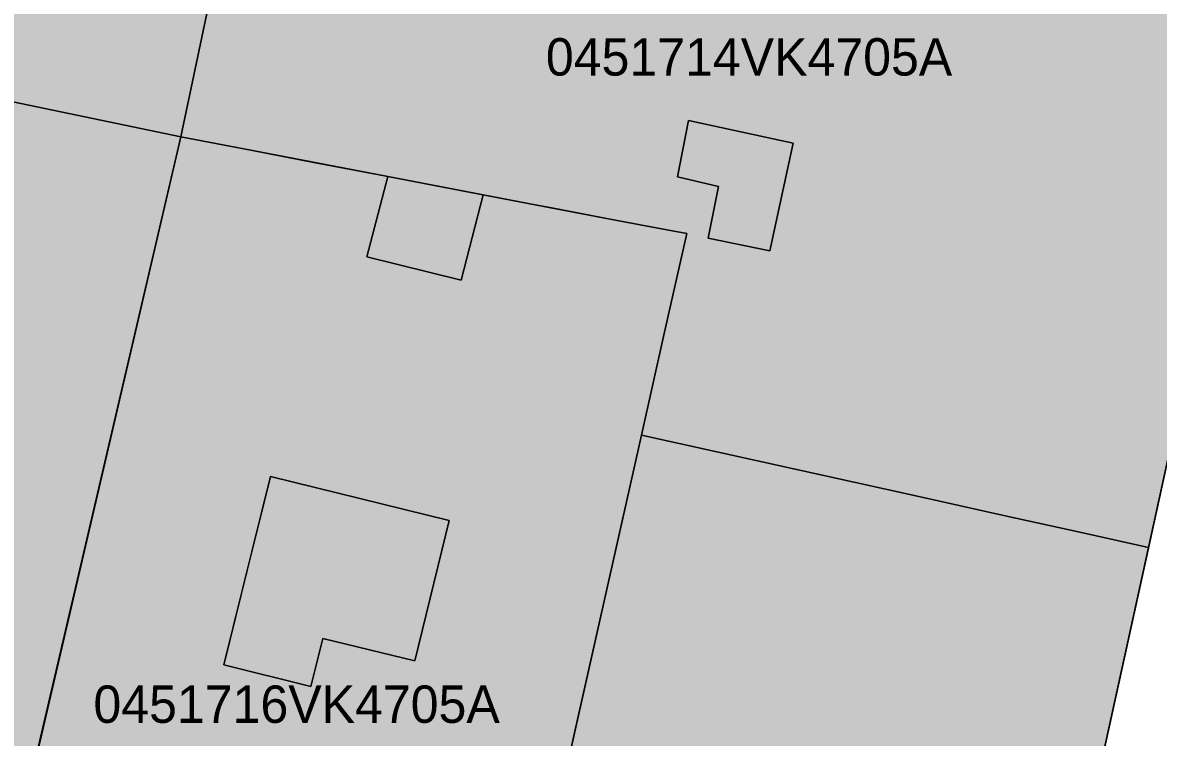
# Model space of a CAD drawing. Header units: metres. Extents: x -6 to 1255, y -2 to 532.
# Drawn here: x 689.26 to 719.6, y 387.79 to 406.9 of the extents above; entities that cross this region are included whole.
import ezdxf

# ---------------------------------------------------------------- set-up
doc = ezdxf.new("R2010")
doc.units = ezdxf.units.M
doc.header["$MEASUREMENT"] = 0
for name, color, linetype, lineweight, true_color in [('TPX_BUILDINGS', 7, 'CONTINUOUS', 0, 0x000000), ('TPX_BUILDINGS_HATCH', 7, 'CONTINUOUS', 0, 0xf0f0f0), ('TPX_BUILDINGS_SHADOWS_HATCH', 7, 'CONTINUOUS', 0, 0x000000), ('TPX_BUILDINGS_SHADOWS_OUTLINES', 7, 'CONTINUOUS', 0, 0x000000), ('TPX_CADASTRES', 7, 'CONTINUOUS', 0, 0x646464), ('TPX_CADASTRES_TEXT', 7, 'CONTINUOUS', 0, 0x000000)]:
    doc.layers.add(name, color=color, linetype=linetype, lineweight=lineweight, true_color=true_color)

msp = doc.modelspace()

# ---------------------------------------------------------------- hatches: boundary and pattern name
at = {"layer": 'TPX_BUILDINGS_HATCH'}
h = msp.add_hatch(color=256, dxfattribs=at)
h.paths.add_polyline_path([(667.279, 415.089), (664.132, 400.078), (667.282, 399.438), (668.662, 399.158), (670.762, 398.728), (671.572, 402.528), (672.002, 404.518), (672.822, 408.318), (679.842, 406.688), (693.482, 403.848), (696.342, 417.428), (690.452, 418.738), (673.522, 422.518), (671.842, 422.888), (669.042, 423.508), (667.782, 417.488), (667.694, 417.068), (667.279, 415.089)])
h.paths.add_polyline_path([(681.411, 411.723), (681.422, 411.908), (681.732, 413.418), (681.786, 413.5), (683.042, 413.228), (683.152, 413.808), (688.662, 412.648), (688.902, 413.668), (690.892, 413.248), (690.192, 409.874), (681.411, 411.723)], flags=16)
h = msp.add_hatch(color=256, dxfattribs=at)
h.paths.add_polyline_path([(696.342, 417.428), (693.482, 403.848), (695.402, 403.478), (697.082, 403.156), (698.742, 402.838), (699.012, 402.786), (701.232, 402.358), (701.562, 402.295), (702.952, 402.028), (703.341, 401.954), (705.002, 401.638), (706.472, 401.358), (707.002, 401.258), (706.382, 398.508), (705.792, 395.868), (709.902, 394.957), (713.122, 394.247), (715.512, 393.717), (717.502, 393.277), (719.342, 392.867), (721.682, 403.557), (722.192, 405.887), (723.402, 411.397), (721.552, 411.807), (720.412, 412.067), (719.582, 412.257), (713.122, 413.698), (705.612, 415.368), (696.342, 417.428)])
h.paths.add_polyline_path([(697.652, 407.978), (697.842, 408.938), (698.222, 410.868), (698.412, 411.848), (698.912, 411.748), (700.922, 411.338), (700.162, 407.508), (698.142, 407.888), (697.652, 407.978)], flags=16)
h.paths.add_polyline_path([(704.452, 409.548), (705.012, 412.348), (709.202, 411.388), (708.622, 408.628), (704.452, 409.548)], flags=16)
h.paths.add_polyline_path([(706.752, 402.778), (707.052, 404.288), (709.842, 403.678), (709.222, 400.797), (707.572, 401.138), (707.852, 402.518), (706.752, 402.778)], flags=16)
h = msp.add_hatch(color=256, dxfattribs=at)
h.paths.add_polyline_path([(674.512, 382.388), (673.952, 379.808), (687.122, 376.568), (688.242, 381.348), (688.318, 381.689), (688.352, 381.838), (688.921, 384.278), (689.391, 386.298), (693.482, 403.848), (679.842, 406.688), (675.112, 385.118), (674.512, 382.388)])
h.paths.add_polyline_path([(681.982, 395.078), (683.682, 402.458), (687.652, 401.558), (686.072, 394.688), (685.952, 394.178), (681.982, 395.078)], flags=16)
h = msp.add_hatch(color=256, dxfattribs=at)
h.paths.add_polyline_path([(688.242, 381.348), (687.122, 376.568), (687.951, 376.364), (687.802, 375.738), (690.262, 375.138), (690.412, 375.759), (691.302, 375.54), (691.142, 374.918), (693.632, 374.308), (693.782, 374.931), (694.572, 374.737), (694.422, 374.108), (696.712, 373.547), (696.861, 374.174), (697.542, 374.006), (697.382, 373.387), (699.862, 372.777), (700.012, 373.399), (700.712, 373.227), (701.792, 378.027), (701.865, 378.356), (702.033, 379.107), (702.672, 381.967), (702.899, 382.978), (703.372, 385.077), (704.022, 387.987), (705.792, 395.868), (706.382, 398.508), (707.002, 401.258), (706.472, 401.358), (705.002, 401.638), (703.341, 401.954), (702.952, 402.028), (701.562, 402.295), (700.972, 400.018), (698.452, 400.638), (699.012, 402.786), (698.742, 402.838), (697.082, 403.156), (695.402, 403.478), (693.482, 403.848), (689.391, 386.298), (688.921, 384.278), (688.352, 381.838), (688.318, 381.689), (688.242, 381.348)])
h.paths.add_polyline_path([(694.632, 389.728), (695.882, 394.768), (700.652, 393.588), (699.732, 389.838), (697.282, 390.438), (696.962, 389.148), (694.632, 389.728)], flags=16)
h = msp.add_hatch(color=256, dxfattribs=at)
h.paths.add_polyline_path([(701.792, 378.027), (700.712, 373.227), (713.122, 370.177), (714.302, 369.887), (719.342, 392.867), (717.502, 393.277), (715.512, 393.717), (713.122, 394.247), (709.902, 394.957), (705.792, 395.868), (704.022, 387.987), (703.372, 385.077), (702.899, 382.978), (702.672, 381.967), (702.033, 379.107), (701.865, 378.356), (701.792, 378.027)])
h.paths.add_polyline_path([(706.45, 381.165), (707.11, 384.295), (710.58, 383.495), (709.92, 380.425), (706.45, 381.165)], flags=16)
at = {"layer": 'TPX_BUILDINGS_SHADOWS_HATCH'}
for points in [[(707.052, 404.288), (706.752, 402.778), (707.852, 402.518), (707.572, 401.138), (709.222, 400.797), (709.842, 403.678), (707.052, 404.288)], [(699.012, 402.786), (698.452, 400.638), (700.972, 400.018), (701.562, 402.295), (699.012, 402.786)], [(695.259, 392.258), (694.632, 389.728), (696.962, 389.148), (697.282, 390.438), (699.732, 389.838), (700.652, 393.588), (695.882, 394.768), (695.259, 392.258)]]:
    msp.add_hatch(color=256, dxfattribs=at).paths.add_polyline_path(points)

# ---------------------------------------------------------------- linework, layer by layer
at = {"layer": 'TPX_BUILDINGS', "elevation": 0.042}
for points in [[(667.279, 415.089), (664.132, 400.078), (667.282, 399.438), (668.662, 399.158), (670.762, 398.728), (671.572, 402.528), (672.002, 404.518), (672.822, 408.318), (679.842, 406.688), (693.482, 403.848), (696.342, 417.428), (690.452, 418.738), (673.522, 422.518), (671.842, 422.888), (669.042, 423.508), (667.782, 417.488), (667.694, 417.068)], [(674.512, 382.388), (673.952, 379.808), (687.122, 376.568), (688.242, 381.348), (688.318, 381.689), (688.352, 381.838), (688.921, 384.278), (689.391, 386.298), (693.482, 403.848), (679.842, 406.688), (675.112, 385.118)], [(706.752, 402.778), (707.052, 404.288), (709.842, 403.678), (709.222, 400.797), (707.572, 401.138), (707.852, 402.518)], [(701.792, 378.027), (700.712, 373.227), (713.122, 370.177), (714.302, 369.887), (719.342, 392.867), (717.502, 393.277), (715.512, 393.717), (713.122, 394.247), (709.902, 394.957), (705.792, 395.868), (704.022, 387.987), (703.372, 385.077), (702.899, 382.978), (702.672, 381.967), (702.033, 379.107), (701.865, 378.356)], [(694.632, 389.728), (695.882, 394.768), (700.652, 393.588), (699.732, 389.838), (697.282, 390.438), (696.962, 389.148)]]:
    msp.add_lwpolyline(points, close=True, dxfattribs=at)
for points in [[(696.342, 417.428), (693.482, 403.848), (695.402, 403.478), (697.082, 403.156), (698.742, 402.838), (699.012, 402.786), (701.232, 402.358), (701.562, 402.295), (702.952, 402.028), (703.341, 401.954), (705.002, 401.638), (706.472, 401.358), (707.002, 401.258), (706.382, 398.508), (705.792, 395.868), (709.902, 394.957), (713.122, 394.247), (715.512, 393.717), (717.502, 393.277), (719.342, 392.867), (721.682, 403.557), (722.192, 405.887), (723.402, 411.397)], [(703.372, 385.077), (704.022, 387.987), (705.792, 395.868), (706.382, 398.508), (707.002, 401.258), (706.472, 401.358), (705.002, 401.638), (703.341, 401.954), (702.952, 402.028), (701.562, 402.295), (700.972, 400.018), (698.452, 400.638), (699.012, 402.786), (698.742, 402.838), (697.082, 403.156), (695.402, 403.478), (693.482, 403.848), (689.391, 386.298)]]:
    msp.add_lwpolyline(points, dxfattribs=at)
at = {"layer": 'TPX_BUILDINGS_SHADOWS_OUTLINES', "elevation": 0.039}
msp.add_lwpolyline([(722.192, 405.887), (719.321, 392.773), (714.302, 369.887), (700.012, 373.399), (699.862, 372.777), (697.382, 373.387), (697.542, 374.006), (696.861, 374.174), (696.712, 373.547), (694.422, 374.108), (694.572, 374.737), (693.782, 374.931), (693.632, 374.308), (691.142, 374.918), (691.302, 375.54), (690.412, 375.759), (690.262, 375.138), (687.802, 375.738)], dxfattribs=at)
for points in [[(707.052, 404.288), (706.752, 402.778), (707.852, 402.518), (707.572, 401.138), (709.222, 400.797), (709.842, 403.678)], [(699.012, 402.786), (698.452, 400.638), (700.972, 400.018), (701.562, 402.295)], [(695.259, 392.258), (694.632, 389.728), (696.962, 389.148), (697.282, 390.438), (699.732, 389.838), (700.652, 393.588), (695.882, 394.768)]]:
    msp.add_lwpolyline(points, close=True, dxfattribs=at)
at = {"layer": 'TPX_CADASTRES', "elevation": 0.024}
for points in [[(667.782, 417.489), (664.132, 400.079), (667.282, 399.438), (668.662, 399.158), (670.762, 398.728), (671.572, 402.528), (672.002, 404.518), (672.822, 408.318), (679.842, 406.688), (693.482, 403.848), (696.342, 417.428), (690.452, 418.738), (673.522, 422.519), (671.842, 422.889), (669.042, 423.509)], [(696.342, 417.428), (693.482, 403.848), (695.402, 403.478), (698.742, 402.838), (701.232, 402.358), (702.952, 402.028), (705.002, 401.638), (706.472, 401.358), (707.002, 401.258), (706.382, 398.508), (705.792, 395.868), (709.902, 394.958), (713.122, 394.248), (715.512, 393.718), (717.502, 393.278), (719.342, 392.868), (721.682, 403.558), (722.192, 405.888), (723.402, 411.398), (721.552, 411.808), (720.412, 412.068), (719.582, 412.258), (713.122, 413.698), (705.612, 415.368)], [(674.512, 382.388), (673.952, 379.808), (687.122, 376.568), (688.242, 381.348), (688.352, 381.838), (693.482, 403.848), (679.842, 406.688), (675.112, 385.118)], [(688.242, 381.348), (687.122, 376.568), (700.712, 373.228), (701.792, 378.028), (702.672, 381.968), (703.372, 385.078), (704.022, 387.988), (705.792, 395.868), (706.382, 398.508), (707.002, 401.258), (706.472, 401.358), (705.002, 401.638), (702.952, 402.028), (701.232, 402.358), (698.742, 402.838), (695.402, 403.478), (693.482, 403.848), (688.352, 381.838)], [(701.792, 378.028), (700.712, 373.228), (713.122, 370.178), (714.302, 369.888), (719.342, 392.868), (717.502, 393.278), (715.512, 393.718), (713.122, 394.248), (709.902, 394.958), (705.792, 395.868), (704.022, 387.988), (703.372, 385.078), (702.672, 381.968)]]:
    msp.add_lwpolyline(points, close=True, dxfattribs=at)

# ---------------------------------------------------------------- texts
at = {"layer": 'TPX_CADASTRES_TEXT'}
for s, p in [('0451714VK4705A', (703.238, 405.485, 0.024)), ('0451716VK4705A', (691.149, 388.178, 0.024))]:
    msp.add_text(s, height=1, dxfattribs=at).set_placement(p)

doc.saveas('drawing.dxf')
